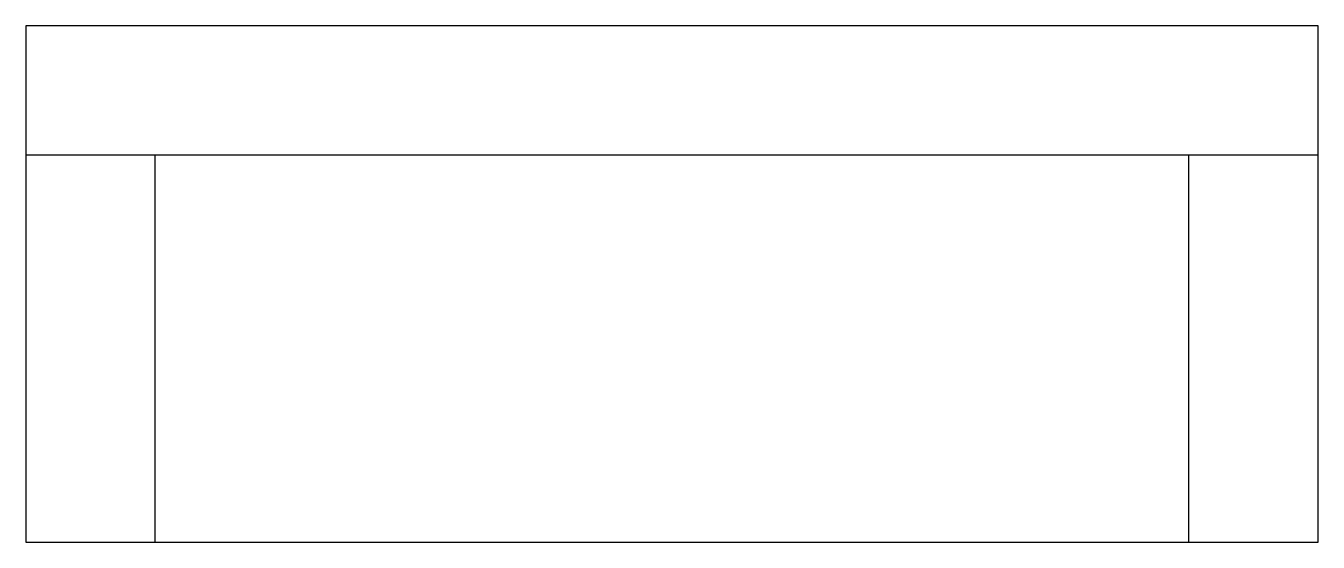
# Model space of a CAD drawing. Header units: millimetres. Extents: x -1000 to 1000, y -400 to 400.
import ezdxf

# ---------------------------------------------------------------- set-up
doc = ezdxf.new("R2010")
doc.units = ezdxf.units.MM

msp = doc.modelspace()

# ---------------------------------------------------------------- linework, layer by layer
for p, q in [((-1000, 200), (1000, 200)), ((-800, -400), (-800, 200)), ((800, -400), (800, 200))]:
    msp.add_line(p, q)
msp.add_lwpolyline([(-1000, -400), (1000, -400), (1000, 400), (-1000, 400)], close=True)

doc.saveas('drawing.dxf')
